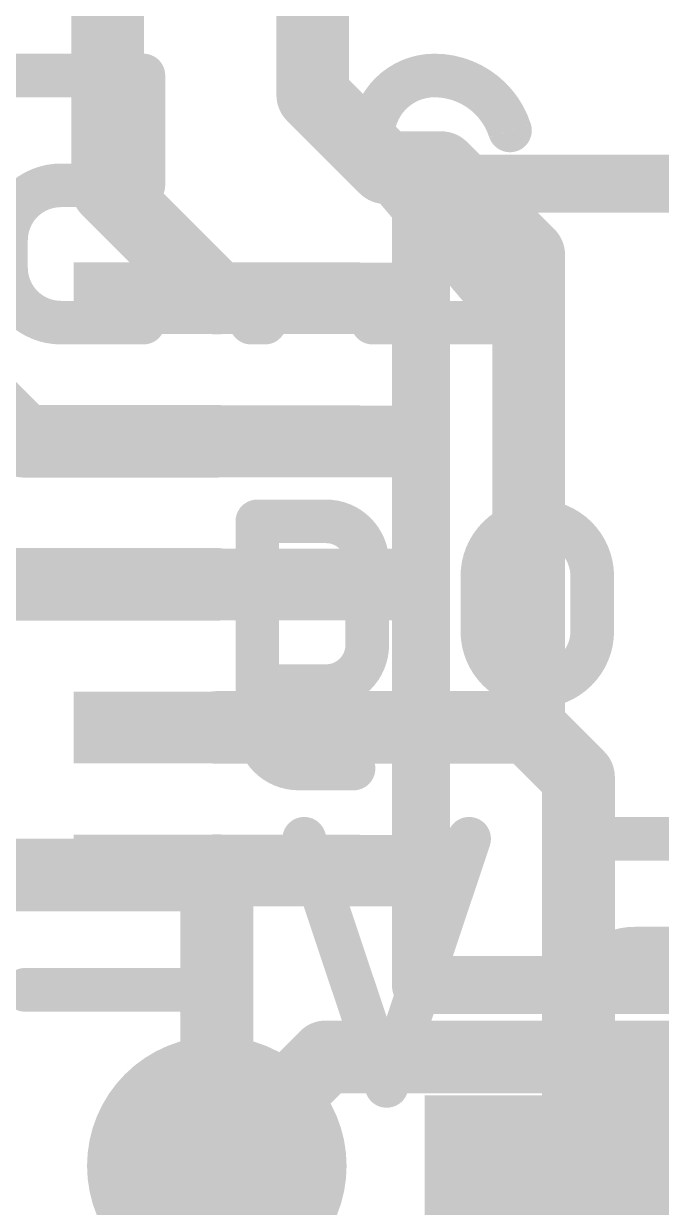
# Model space of a CAD drawing. Extents: x -0.1 to 25.5, y -0.1 to 17.9.
# Drawn here: x 9.785 to 12.012, y 5.951 to 10.087 of the extents above; entities that cross this region are included whole.
import ezdxf

# ---------------------------------------------------------------- set-up
doc = ezdxf.new("R2010")
doc.units = 0
for name, color, linetype in [('1', 12, 'CONTINUOUS'), ('16', 5, 'CONTINUOUS'), ('18', 110, 'CONTINUOUS'), ('21', 40, 'CONTINUOUS'), ('22', 6, 'CONTINUOUS'), ('51', 253, 'CONTINUOUS')]:
    doc.layers.add(name, color=color, linetype=linetype)

# ---------------------------------------------------------------- blocks, each defined once
blk = doc.blocks.new('RECT')
blk.add_solid([(-0.5, -0.5), (0.5, -0.5), (-0.5, 0.5), (0.5, 0.5)])
blk = doc.blocks.new('ROUNDV')
at = {"const_width": 0.5}
blk.add_lwpolyline([(0, -0.25, 1), (0, 0.25, 1), (0, -0.25)], format="xyb", dxfattribs=at)

msp = doc.modelspace()

# ---------------------------------------------------------------- linework, layer by layer
at = {"layer": '1', "const_width": 0.254}
for points in [[(10.0789, 11.8569), (10.0789, 9.509)], [(10.795, 9.8375), (10.795, 11.557)], [(11.0487, 9.5838), (10.795, 9.8375)], [(11.2442, 9.5838), (11.0487, 9.5838)], [(11.549, 9.279), (11.2442, 9.5838)], [(10.4599, 9.128), (10.0789, 9.509)], [(11.549, 7.628), (11.549, 9.279)], [(9.787, 8.628), (9.525, 8.89)], [(10.4599, 8.628), (9.787, 8.628)], [(9.525, 8.128), (10.4599, 8.128)], [(10.4599, 7.628), (11.549, 7.628)], [(11.549, 7.628), (11.723, 7.454)], [(11.723, 7.454), (11.723, 5.842)], [(9.525, 7.112), (10.4439, 7.112)], [(10.4439, 7.112), (10.4599, 7.128)], [(10.4599, 7.128), (10.4599, 6.096)], [(10.4599, 6.096), (10.4599, 5.2881)]]:
    msp.add_lwpolyline(points, dxfattribs=at)
at = {"layer": '1', "const_width": 0.127}
for points in [[(10.8399, 9.8824, 1), (10.7501, 9.7926)], [(10.7315, 9.8375, 1), (10.8585, 9.8375)], [(11.0487, 9.6473, 1), (11.0487, 9.5203)], [(11.0038, 9.5389, 1), (11.0936, 9.6287)], [(11.2891, 9.6287, 1), (11.1993, 9.5389)], [(11.2442, 9.5203, 1), (11.2442, 9.6473)], [(10.1238, 9.5539, 1), (10.034, 9.4641)], [(10.0154, 9.509, 1), (10.1424, 9.509)], [(11.6125, 9.279, 1), (11.4855, 9.279)], [(11.5041, 9.2341, 1), (11.5939, 9.3239)], [(10.415, 9.0831, 1), (10.5048, 9.1729)], [(9.787, 8.6915, 1), (9.787, 8.5645)], [(9.7421, 8.5831, 1), (9.8319, 8.6729)], [(10.4599, 8.5645, 1), (10.4599, 8.6915)], [(10.4599, 8.0645, 1), (10.4599, 8.1915)], [(10.4599, 7.6915, 1), (10.4599, 7.5645)], [(11.5939, 7.6729, 1), (11.5041, 7.5831)], [(11.549, 7.5645, 1), (11.549, 7.6915)], [(11.4855, 7.628, 1), (11.6125, 7.628)], [(11.7865, 7.454, 1), (11.6595, 7.454)], [(11.6781, 7.4091, 1), (11.7679, 7.4989)], [(10.5234, 7.128, 1), (10.3964, 7.128)], [(10.5048, 7.0831, 1), (10.415, 7.1729)], [(10.4439, 7.0485, 1), (10.4439, 7.1755)], [(10.399, 7.1569, 1), (10.4888, 7.0671)], [(10.5234, 6.096, 1), (10.3964, 6.096)], [(10.3964, 6.096, 1), (10.5234, 6.096)]]:
    msp.add_lwpolyline(points, format="xyb", dxfattribs=at)
at = {"layer": '16', "const_width": 0.254}
for points in [[(10.4599, 6.096), (10.8409, 6.477)], [(13.462, 6.477), (10.8409, 6.477)]]:
    msp.add_lwpolyline(points, dxfattribs=at)
at = {"layer": '16', "const_width": 0.127}
for points in [[(10.8409, 6.5405, 1), (10.8409, 6.4135)], [(10.8858, 6.4321, 1), (10.796, 6.5219)], [(10.415, 6.1409, 1), (10.5048, 6.0511)]]:
    msp.add_lwpolyline(points, format="xyb", dxfattribs=at)
at = {"layer": '21', "const_width": 0.2032}
for points in [[(11.173, 6.728), (11.173, 9.528)], [(11.173, 9.528), (13.973, 9.528)], [(13.973, 6.728), (11.173, 6.728)]]:
    msp.add_lwpolyline(points, dxfattribs=at)
at = {"layer": '21', "const_width": 0.1016}
for points in [[(11.2238, 9.528, 1), (11.1222, 9.528)], [(11.173, 9.5788, 1), (11.173, 9.4772)], [(11.173, 6.7788, 1), (11.173, 6.6772)], [(11.1222, 6.728, 1), (11.2238, 6.728)]]:
    msp.add_lwpolyline(points, format="xyb", dxfattribs=at)
at = {"layer": '22', "const_width": 0.1524}
for points in [[(10.2035, 9.906), (9.7237, 9.906)], [(10.2035, 9.5222), (10.2035, 9.906)], [(9.9156, 9.5222), (10.2035, 9.5222)], [(11.0758, 9.5222), (11.4836, 9.0424)], [(9.7237, 9.2343), (9.7237, 9.3303)], [(10.6277, 9.0904), (10.5797, 9.0904)], [(10.5797, 9.0904), (10.5797, 9.0424)], [(10.6277, 9.0424), (10.6277, 9.0904)], [(10.2035, 9.0424), (9.9156, 9.0424)], [(10.5797, 9.0424), (10.6277, 9.0424)], [(11.4836, 9.0424), (11.0039, 9.0424)], [(10.8413, 8.3481), (10.6014, 8.3481)], [(10.6014, 8.3481), (10.6014, 7.6285)], [(10.9852, 7.9163), (10.9852, 8.2042)], [(11.3871, 8.1562), (11.3871, 7.9643)], [(11.7709, 7.9643), (11.7709, 8.1562)], [(10.6014, 7.7724), (10.8413, 7.7724)], [(10.7454, 7.4845), (10.9373, 7.4845)], [(11.053, 6.3754), (10.7651, 7.239)], [(11.3408, 7.239), (11.053, 6.3754)], [(12.2072, 7.239), (11.7275, 7.239)], [(11.9194, 6.8552), (12.2072, 6.8552)], [(10.3655, 6.7112), (9.7897, 6.7112)], [(11.7275, 6.5673), (11.7275, 6.6633)], [(12.2072, 6.3754), (11.9194, 6.3754)]]:
    msp.add_lwpolyline(points, dxfattribs=at)
at = {"layer": '22'}
for points, const_width in [([(10.2416, 9.906, 1), (10.1654, 9.906)], 0.0762), ([(10.2035, 9.8679, 1), (10.2035, 9.9441)], 0.0762), ([(11.2198, 9.906, 0.4142), (11.0039, 9.6901)], 0.1524), ([(11.4836, 9.7141, 0.3252), (11.2198, 9.906)], 0.1524), ([(11.2198, 9.9441, 1), (11.2198, 9.8679)], 0.0762), ([(11.2198, 9.8679, 1), (11.2198, 9.9441)], 0.0762), ([(11.0039, 9.6901, 0.2053), (11.0758, 9.5222)], 0.1524), ([(11.042, 9.6901, 1), (10.9658, 9.6901)], 0.0762), ([(11.4474, 9.7023, 1), (11.5199, 9.7258)], 0.0762), ([(10.9658, 9.6901, 1), (11.042, 9.6901)], 0.0762), ([(9.9156, 9.5222, 0.4142), (9.7237, 9.3303)], 0.1524), ([(9.9156, 9.5603, 1), (9.9156, 9.4841)], 0.0762), ([(9.9156, 9.4841, 1), (9.9156, 9.5603)], 0.0762), ([(10.2035, 9.4841, 1), (10.2035, 9.5603)], 0.0762), ([(11.1049, 9.5469, 1), (11.0468, 9.4975)], 0.0762), ([(10.1654, 9.5222, 1), (10.2416, 9.5222)], 0.0762), ([(11.0496, 9.4946, 1), (11.1021, 9.5498)], 0.0762), ([(9.7618, 9.3303, 1), (9.6856, 9.3303)], 0.0762), ([(9.6856, 9.3303, 1), (9.7618, 9.3303)], 0.0762), ([(9.7237, 9.2343, 0.4142), (9.9156, 9.0424)], 0.1524), ([(9.7618, 9.2343, 1), (9.6856, 9.2343)], 0.0762), ([(9.6856, 9.2343, 1), (9.7618, 9.2343)], 0.0762), ([(10.5797, 9.1285, 1), (10.5797, 9.0523)], 0.0762), ([(10.6178, 9.0904, 1), (10.5416, 9.0904)], 0.0762), ([(10.6658, 9.0904, 1), (10.5896, 9.0904)], 0.0762), ([(10.6277, 9.0523, 1), (10.6277, 9.1285)], 0.0762), ([(9.9156, 9.0805, 1), (9.9156, 9.0043)], 0.0762), ([(9.9156, 9.0043, 1), (9.9156, 9.0805)], 0.0762), ([(10.2035, 9.0043, 1), (10.2035, 9.0805)], 0.0762), ([(10.5797, 9.0805, 1), (10.5797, 9.0043)], 0.0762), ([(10.6277, 9.0043, 1), (10.6277, 9.0805)], 0.0762), ([(11.0039, 9.0805, 1), (11.0039, 9.0043)], 0.0762), ([(11.4546, 9.0177, 1), (11.5127, 9.0671)], 0.0762), ([(11.4836, 9.0043, 1), (11.4836, 9.0805)], 0.0762), ([(10.5416, 9.0424, 1), (10.6178, 9.0424)], 0.0762), ([(10.5896, 9.0424, 1), (10.6658, 9.0424)], 0.0762), ([(10.6014, 8.3862, 1), (10.6014, 8.31)], 0.0762), ([(10.6395, 8.3481, 1), (10.5633, 8.3481)], 0.0762), ([(10.9852, 8.2042, 0.4142), (10.8413, 8.3481)], 0.1524), ([(10.8413, 8.3862, 1), (10.8413, 8.31)], 0.0762), ([(10.8413, 8.31, 1), (10.8413, 8.3862)], 0.0762), ([(11.7709, 8.1562, 1), (11.3871, 8.1562)], 0.1524), ([(11.0233, 8.2042, 1), (10.9471, 8.2042)], 0.0762), ([(10.9471, 8.2042, 1), (11.0233, 8.2042)], 0.0762), ([(11.4252, 8.1562, 1), (11.349, 8.1562)], 0.0762), ([(11.809, 8.1562, 1), (11.7328, 8.1562)], 0.0762), ([(11.349, 8.1562, 1), (11.4252, 8.1562)], 0.0762), ([(11.7328, 8.1562, 1), (11.809, 8.1562)], 0.0762), ([(11.3871, 7.9643, 1), (11.7709, 7.9643)], 0.1524), ([(11.4252, 7.9643, 1), (11.349, 7.9643)], 0.0762), ([(11.809, 7.9643, 1), (11.7328, 7.9643)], 0.0762), ([(10.8413, 7.7724, 0.4142), (10.9852, 7.9163)], 0.1524), ([(11.0233, 7.9163, 1), (10.9471, 7.9163)], 0.0762), ([(11.349, 7.9643, 1), (11.4252, 7.9643)], 0.0762), ([(11.7328, 7.9643, 1), (11.809, 7.9643)], 0.0762), ([(10.9471, 7.9163, 1), (11.0233, 7.9163)], 0.0762), ([(10.6014, 7.8105, 1), (10.6014, 7.7343)], 0.0762), ([(10.8413, 7.8105, 1), (10.8413, 7.7343)], 0.0762), ([(10.8413, 7.7343, 1), (10.8413, 7.8105)], 0.0762), ([(10.6014, 7.6285, 0.4142), (10.7454, 7.4845)], 0.1524), ([(10.6395, 7.6285, 1), (10.5633, 7.6285)], 0.0762), ([(10.5633, 7.6285, 1), (10.6395, 7.6285)], 0.0762), ([(10.7454, 7.5226, 1), (10.7454, 7.4464)], 0.0762), ([(10.7454, 7.4464, 1), (10.7454, 7.5226)], 0.0762), ([(10.9373, 7.4464, 1), (10.9373, 7.5226)], 0.0762), ([(10.8012, 7.251, 1), (10.7289, 7.227)], 0.0762), ([(11.377, 7.227, 1), (11.3047, 7.251)], 0.0762), ([(11.7275, 7.2771, 1), (11.7275, 7.2009)], 0.0762), ([(11.9194, 6.8552, 0.4142), (11.7275, 6.6633)], 0.1524), ([(11.9194, 6.8933, 1), (11.9194, 6.8171)], 0.0762), ([(11.9194, 6.8171, 1), (11.9194, 6.8933)], 0.0762), ([(9.7897, 6.7493, 1), (9.7897, 6.6731)], 0.0762), ([(10.3655, 6.6731, 1), (10.3655, 6.7493)], 0.0762), ([(11.7656, 6.6633, 1), (11.6894, 6.6633)], 0.0762), ([(11.6894, 6.6633, 1), (11.7656, 6.6633)], 0.0762), ([(11.7275, 6.5673, 0.4142), (11.9194, 6.3754)], 0.1524), ([(11.7656, 6.5673, 1), (11.6894, 6.5673)], 0.0762), ([(11.6894, 6.5673, 1), (11.7656, 6.5673)], 0.0762), ([(11.0168, 6.3874, 1), (11.0891, 6.3634)], 0.0762), ([(11.0168, 6.3634, 1), (11.0891, 6.3874)], 0.0762), ([(11.9194, 6.4135, 1), (11.9194, 6.3373)], 0.0762), ([(11.9194, 6.3373, 1), (11.9194, 6.4135)], 0.0762)]:
    msp.add_lwpolyline(points, format="xyb", dxfattribs=dict(at, const_width=const_width))

# ---------------------------------------------------------------- block references
at = {"layer": '1', "xscale": 0.25, "rotation": 270}
for p in [(10.4599, 9.128), (10.4599, 8.628), (10.4599, 8.128), (10.4599, 7.628), (10.4599, 7.128)]:
    msp.add_blockref('RECT', p, dxfattribs=at)
at = {"layer": '1', "xscale": 1.075}
msp.add_blockref('RECT', (11.723, 5.842), dxfattribs=at)
at = {"layer": '18', "xscale": 0.9064, "yscale": 0.9064}
msp.add_blockref('ROUNDV', (10.4599, 6.096), dxfattribs=at)
msp.add_blockref('ROUNDV', (10.4599, 6.096), dxfattribs=at)
at = {"layer": '51', "xscale": 0.25, "rotation": 270}
for p in [(10.573, 9.1274), (10.573, 8.6274), (10.573, 8.1274), (10.573, 7.6274), (10.573, 7.1274)]:
    msp.add_blockref('RECT', p, dxfattribs=at)
at = {"layer": '51', "xscale": 0.5001, "yscale": 0.95}
msp.add_blockref('RECT', (11.9848, 5.8471), dxfattribs=at)

doc.saveas('drawing.dxf')
